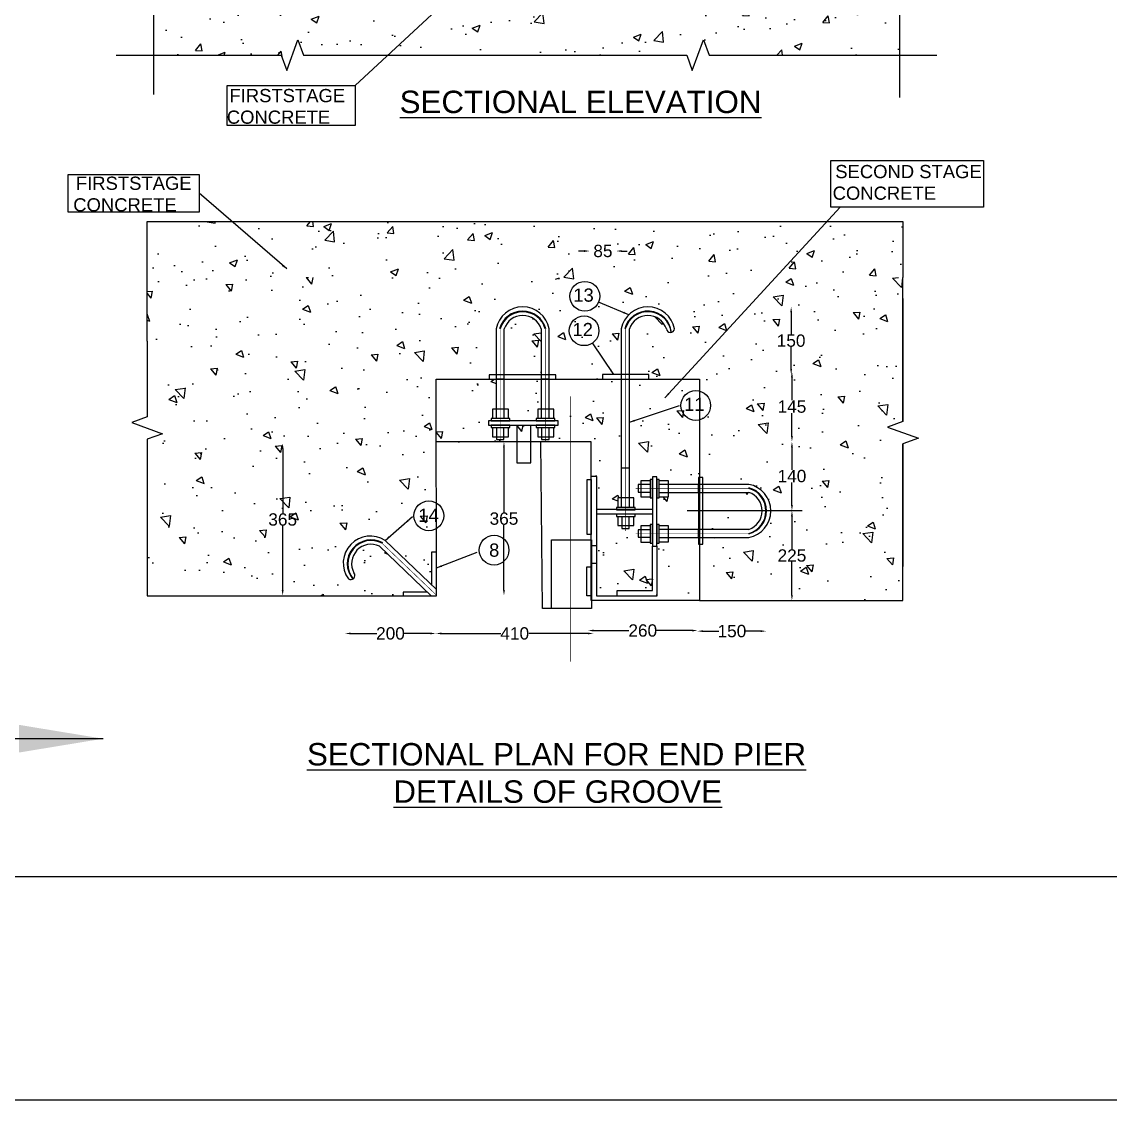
# Model space of a CAD drawing. Header units: metres. Extents: x 9074 to 14616, y 1632 to 4470.
# Drawn here: x 11086 to 12057, y 1632 to 2594 of the extents above; entities that cross this region are included whole.
import ezdxf

# ---------------------------------------------------------------- set-up
doc = ezdxf.new("R2010")
doc.units = ezdxf.units.M
doc.header["$MEASUREMENT"] = 0
doc.linetypes.add('ACAD_ISO02W100', pattern=[15, 12, -3])
doc.layers.add('DRAWING', color=7, linetype='Continuous')
doc.styles.get("Standard").update_dxf_attribs({"font": 'ARIAL_1.TTF'})
doc.dimstyles.get("Standard").update_dxf_attribs({"dimtxt": 11, "dimasz": 5, "dimexe": 0.18, "dimexo": 0.0625, "dimgap": 0.09, "dimtad": 0, "dimtih": 1, "dimtoh": 1, "dimdec": 0, "dimzin": 0, "dimdsep": 46, "dimtxsty": 'Standard', "dimcen": 0, "dimse1": 1, "dimse2": 1, "dimadec": 0, "dimazin": 0, "dimtfac": 1, "dimtdec": 0, "dimtofl": 0, "dimtmove": 0, "dimatfit": 3, "dimfxl": 0, "dimtolj": 1, "dimtzin": 0, "dimarcsym": 0})
picture_1 = doc.add_image_def('image1.jpg', size_in_pixel=(7220, 3698))
pattern_1 = [(310, (-907.65, 5216.82), (71.72602, 6.27521), [7.5, -82.5]), (5, (-907.65, 5216.82), (-13.87513, -75.2192), [6, -66]), (259.5486, (-901.675, 5217.345), (57.85094, -68.94395), [6.374, -70.1142]), (313.8158, (-907.65, 5196.82), (106.7241, 16.5519), [11.25, -123.75]), (263.3644, (-898.76, 5198.2), (93.4663, -97.4118), [9.561, -105.1713]), (8.8158, (-907.65, 5196.82), (93.4662, -97.4119), [9, -99]), (339, (-897.65, 5201.82), (59.6907, 40.2619), [7.5, -82.5]), (34, (-897.65, 5201.82), (24.33153, -72.515), [6, -66]), (288.5486, (-892.68, 5205.18), (84.02226, -32.25305), [6.374, -70.1142]), (322.5, (-907.652, 5216.822), (1.215986, -33.289385), [0, -65.2, 0, -67, 0, -66.25]), (352.5, (-907.652, 5216.822), (26.30695, -39.44117), [0, -38.2, 0, -63.7, 0, -25.25]), (32.5, (-929.952, 5216.822), (53.382244, 2.255487), [0, -25, 0, -78, 0, -103.5]), (42.5, (-939.95, 5216.82), (58.31862, -10.0105), [0, -32.5, 0, -51.8, 0, -73.5])]
pattern_2 = [(50, (0, 0), (71.72602, -6.2752), [7.5, -82.5]), (355, (0, 0), (-13.87513, 75.2192), [6, -66]), (100.4514, (5.98, -0.52), (57.85094, 68.94395), [6.374, -70.1142]), (46.1842, (0, 20), (106.7241, -16.5519), [11.25, -123.75]), (96.6356, (8.89, 18.62), (93.4663, 97.4118), [9.561, -105.1713]), (351.1842, (0, 20), (93.4662, 97.4119), [9, -99]), (21, (10, 15), (59.6907, -40.2619), [7.5, -82.5]), (326, (10, 15), (24.33153, 72.515), [6, -66]), (71.4514, (14.974, 11.645), (84.02226, 32.25305), [6.374, -70.1142]), (37.5, (0, 0), (1.215986, 33.289385), [0, -65.2, 0, -67, 0, -66.25]), (7.5, (0, 0), (26.30695, 39.44117), [0, -38.2, 0, -63.7, 0, -25.25]), (327.5, (-22.3, 0), (53.382244, -2.25549), [0, -25, 0, -78, 0, -103.5]), (317.5, (-32.3, 0), (58.31862, 10.0105), [0, -32.5, 0, -51.8, 0, -73.5])]

# ---------------------------------------------------------------- blocks, each defined once
blk = doc.blocks.new('*D50')
at = {"layer": 'Defpoints', "color": 0, "transparency": 16777216}
for p in [(11592.48, 2389.98), (11615.98, 2389.78), (11615.98, 2389.78)]:
    blk.add_point(p, dxfattribs=at)
at = {"layer": 'DRAWING', "color": 0, "lineweight": -2, "transparency": 16777216}
for p, q in [((11587.48, 2389.78), (11582.48, 2389.78)), ((11620.98, 2389.78), (11625.98, 2389.78))]:
    blk.add_line(p, q, dxfattribs=at)
at = {"layer": 'DRAWING', "color": 0, "transparency": 16777216}
for points in [[(11587.48, 2390.62), (11587.48, 2388.95), (11592.48, 2389.78)], [(11620.98, 2390.62), (11620.98, 2388.95), (11615.98, 2389.78)]]:
    blk.add_solid(points, dxfattribs=at)
at = {"layer": 'DRAWING', "color": 0, "transparency": 16777216, "insert": (11604.23, 2389.78), "char_height": 11, "attachment_point": 5}
blk.add_mtext('\\A1;85', dxfattribs=at)
blk = doc.blocks.new('*D51')
at = {"layer": 'Defpoints', "color": 0, "transparency": 16777216}
for p in [(11643.84, 2339.97), (11639.48, 2279.5), (11772.21, 2279.5)]:
    blk.add_point(p, dxfattribs=at)
at = {"layer": 'DRAWING', "color": 0, "lineweight": -2, "transparency": 16777216}
for p, q in [((11772.21, 2334.97), (11772.21, 2315.44)), ((11772.21, 2284.5), (11772.21, 2304.03))]:
    blk.add_line(p, q, dxfattribs=at)
at = {"layer": 'DRAWING', "color": 0, "transparency": 16777216}
for points in [[(11771.38, 2334.97), (11773.05, 2334.97), (11772.21, 2339.97)], [(11771.38, 2284.5), (11773.05, 2284.5), (11772.21, 2279.5)]]:
    blk.add_solid(points, dxfattribs=at)
at = {"layer": 'DRAWING', "color": 0, "transparency": 16777216, "insert": (11772.21, 2309.74), "char_height": 11, "attachment_point": 5}
blk.add_mtext('\\A1;150', dxfattribs=at)
blk = doc.blocks.new('*D52')
at = {"layer": 'Defpoints', "color": 0, "transparency": 16777216}
for p in [(11771.8, 2282), (11769.29, 2219.62), (11772.94, 2219.62)]:
    blk.add_point(p, dxfattribs=at)
at = {"layer": 'DRAWING', "color": 0, "lineweight": -2, "transparency": 16777216}
for p, q in [((11772.94, 2277), (11772.94, 2256.52)), ((11772.94, 2224.62), (11772.94, 2245.11))]:
    blk.add_line(p, q, dxfattribs=at)
at = {"layer": 'DRAWING', "color": 0, "transparency": 16777216}
for points in [[(11772.11, 2277), (11773.78, 2277), (11772.94, 2282)], [(11772.11, 2224.62), (11773.78, 2224.62), (11772.94, 2219.62)]]:
    blk.add_solid(points, dxfattribs=at)
at = {"layer": 'DRAWING', "color": 0, "transparency": 16777216, "insert": (11772.94, 2250.81), "char_height": 11, "attachment_point": 5}
blk.add_mtext('\\A1;145', dxfattribs=at)
blk = doc.blocks.new('*D53')
at = {"layer": 'Defpoints', "color": 0, "transparency": 16777216}
for p in [(11772.94, 2219.62), (11772.94, 2157.99), (11772.94, 2157.99)]:
    blk.add_point(p, dxfattribs=at)
at = {"layer": 'DRAWING', "color": 0, "lineweight": -2, "transparency": 16777216}
for p, q in [((11772.94, 2214.62), (11772.94, 2194.51)), ((11772.94, 2162.99), (11772.94, 2183.1))]:
    blk.add_line(p, q, dxfattribs=at)
at = {"layer": 'DRAWING', "color": 0, "transparency": 16777216}
for points in [[(11772.11, 2214.62), (11773.78, 2214.62), (11772.94, 2219.62)], [(11772.11, 2162.99), (11773.78, 2162.99), (11772.94, 2157.99)]]:
    blk.add_solid(points, dxfattribs=at)
at = {"layer": 'DRAWING', "color": 0, "transparency": 16777216, "insert": (11772.94, 2188.8), "char_height": 11, "attachment_point": 5}
blk.add_mtext('\\A1;140', dxfattribs=at)
blk = doc.blocks.new('*D54')
at = {"layer": 'Defpoints', "color": 0, "transparency": 16777216}
for p in [(11772.94, 2157.99), (11772.94, 2077.8), (11772.94, 2077.8)]:
    blk.add_point(p, dxfattribs=at)
at = {"layer": 'DRAWING', "color": 0, "lineweight": -2, "transparency": 16777216}
for p, q in [((11772.94, 2152.99), (11772.94, 2123.6)), ((11772.94, 2082.8), (11772.94, 2112.19))]:
    blk.add_line(p, q, dxfattribs=at)
at = {"layer": 'DRAWING', "color": 0, "transparency": 16777216}
for points in [[(11772.11, 2152.99), (11773.78, 2152.99), (11772.94, 2157.99)], [(11772.11, 2082.8), (11773.78, 2082.8), (11772.94, 2077.8)]]:
    blk.add_solid(points, dxfattribs=at)
at = {"layer": 'DRAWING', "color": 0, "transparency": 16777216, "insert": (11772.94, 2117.89), "char_height": 11, "attachment_point": 5}
blk.add_mtext('\\A1;225', dxfattribs=at)
blk = doc.blocks.new('*D55')
at = {"layer": 'Defpoints', "color": 0, "transparency": 16777216}
for p in [(11688.68, 2050.93), (11590.91, 2047.3), (11688.68, 2049.37)]:
    blk.add_point(p, dxfattribs=at)
at = {"layer": 'DRAWING', "color": 0, "lineweight": -2, "transparency": 16777216}
for p, q in [((11595.91, 2050.93), (11627.48, 2050.93)), ((11683.68, 2050.93), (11652.11, 2050.93))]:
    blk.add_line(p, q, dxfattribs=at)
at = {"layer": 'DRAWING', "color": 0, "transparency": 16777216}
for points in [[(11595.91, 2051.77), (11595.91, 2050.1), (11590.91, 2050.93)], [(11683.68, 2051.77), (11683.68, 2050.1), (11688.68, 2050.93)]]:
    blk.add_solid(points, dxfattribs=at)
at = {"layer": 'DRAWING', "color": 0, "transparency": 16777216, "insert": (11639.79, 2050.93), "char_height": 11, "attachment_point": 5}
blk.add_mtext('\\A1;260', dxfattribs=at)
blk = doc.blocks.new('*D56')
at = {"layer": 'Defpoints', "color": 0, "transparency": 16777216}
for p in [(11688.68, 2050.93), (11750.04, 2053.01), (11750.04, 2050.41)]:
    blk.add_point(p, dxfattribs=at)
at = {"layer": 'DRAWING', "color": 0, "lineweight": -2, "transparency": 16777216}
for p, q in [((11693.68, 2050.41), (11707.66, 2050.41)), ((11745.04, 2050.41), (11731.07, 2050.41))]:
    blk.add_line(p, q, dxfattribs=at)
at = {"layer": 'DRAWING', "color": 0, "transparency": 16777216}
for points in [[(11693.68, 2051.25), (11693.68, 2049.58), (11688.68, 2050.41)], [(11745.04, 2051.25), (11745.04, 2049.58), (11750.04, 2050.41)]]:
    blk.add_solid(points, dxfattribs=at)
at = {"layer": 'DRAWING', "color": 0, "transparency": 16777216, "insert": (11719.36, 2050.41), "char_height": 11, "attachment_point": 5}
blk.add_mtext('\\A1;150', dxfattribs=at)
blk = doc.blocks.new('*D57')
at = {"layer": 'Defpoints', "color": 0, "transparency": 16777216}
for p in [(11595.91, 2050.1), (11455.18, 2048.34), (11455.18, 2048.34)]:
    blk.add_point(p, dxfattribs=at)
at = {"layer": 'DRAWING', "color": 0, "lineweight": -2, "transparency": 16777216}
for p, q in [((11460.18, 2048.34), (11513.1, 2048.34)), ((11590.91, 2048.34), (11537.99, 2048.34))]:
    blk.add_line(p, q, dxfattribs=at)
at = {"layer": 'DRAWING', "color": 0, "transparency": 16777216}
for points in [[(11460.18, 2049.17), (11460.18, 2047.5), (11455.18, 2048.34)], [(11590.91, 2049.17), (11590.91, 2047.5), (11595.91, 2048.34)]]:
    blk.add_solid(points, dxfattribs=at)
at = {"layer": 'DRAWING', "color": 0, "transparency": 16777216, "insert": (11525.54, 2048.34), "char_height": 11, "attachment_point": 5}
blk.add_mtext('\\A1;410', dxfattribs=at)
blk = doc.blocks.new('*D58')
at = {"layer": 'Defpoints', "color": 0, "transparency": 16777216}
for p in [(11374.05, 2048.34), (11374.05, 2048.34), (11455.18, 2048.34)]:
    blk.add_point(p, dxfattribs=at)
at = {"layer": 'DRAWING', "color": 0, "lineweight": -2, "transparency": 16777216}
for p, q in [((11379.05, 2048.34), (11402.3, 2048.34)), ((11450.18, 2048.34), (11426.93, 2048.34))]:
    blk.add_line(p, q, dxfattribs=at)
at = {"layer": 'DRAWING', "color": 0, "transparency": 16777216}
for points in [[(11379.05, 2049.17), (11379.05, 2047.5), (11374.05, 2048.34)], [(11450.18, 2049.17), (11450.18, 2047.5), (11455.18, 2048.34)]]:
    blk.add_solid(points, dxfattribs=at)
at = {"layer": 'DRAWING', "color": 0, "transparency": 16777216, "insert": (11414.61, 2048.34), "char_height": 11, "attachment_point": 5}
blk.add_mtext('\\A1;200', dxfattribs=at)
blk = doc.blocks.new('*D59')
at = {"layer": 'Defpoints', "color": 0, "transparency": 16777216}
for p in [(11515.89, 2219.42), (11515.89, 2219.42), (11516, 2082.24)]:
    blk.add_point(p, dxfattribs=at)
at = {"layer": 'DRAWING', "color": 0, "lineweight": -2, "transparency": 16777216}
for p, q in [((11515.89, 2214.42), (11515.89, 2156.53)), ((11515.89, 2087.24), (11515.89, 2145.12))]:
    blk.add_line(p, q, dxfattribs=at)
at = {"layer": 'DRAWING', "color": 0, "transparency": 16777216}
for points in [[(11515.06, 2214.42), (11516.72, 2214.42), (11515.89, 2219.42)], [(11515.06, 2087.24), (11516.72, 2087.24), (11515.89, 2082.24)]]:
    blk.add_solid(points, dxfattribs=at)
at = {"layer": 'DRAWING', "color": 0, "transparency": 16777216, "insert": (11515.89, 2150.83), "char_height": 11, "attachment_point": 5}
blk.add_mtext('\\A1;365', dxfattribs=at)
blk = doc.blocks.new('*D60')
at = {"layer": 'Defpoints', "color": 0, "transparency": 16777216}
for p in [(11318.39, 2218.12), (11319.23, 2218.12), (11319.23, 2082)]:
    blk.add_point(p, dxfattribs=at)
at = {"layer": 'DRAWING', "color": 0, "lineweight": -2, "transparency": 16777216}
for p, q in [((11318.39, 2213.12), (11318.39, 2155.77)), ((11318.39, 2087), (11318.39, 2144.35))]:
    blk.add_line(p, q, dxfattribs=at)
at = {"layer": 'DRAWING', "color": 0, "transparency": 16777216}
for points in [[(11317.56, 2213.12), (11319.22, 2213.12), (11318.39, 2218.12)], [(11317.56, 2087), (11319.22, 2087), (11318.39, 2082)]]:
    blk.add_solid(points, dxfattribs=at)
at = {"layer": 'DRAWING', "color": 0, "transparency": 16777216, "insert": (11318.39, 2150.06), "char_height": 11, "attachment_point": 5}
blk.add_mtext('\\A1;365', dxfattribs=at)

msp = doc.modelspace()

# ---------------------------------------------------------------- hatches: boundary and pattern name
at = {"layer": 'DRAWING'}
h = msp.add_hatch(dxfattribs=at)
h.set_pattern_fill('AR-CONC', color=256, scale=10, style=0)
h.set_pattern_definition(pattern_2)
h.paths.add_polyline_path([(11543.61, 2703.55), (11537.36, 2703.55), (11537.36, 2707.44), (11543.61, 2707.44), (11543.61, 2707.79), (11486.05, 2707.79), (11486.05, 2798.24), (11203.21, 2798.24), (11203.21, 2673.81), (11189.47, 2668.81), (11216.94, 2658.81), (11203.21, 2653.81), (11203.21, 2564.63), (11317.04, 2564.63), (11322.04, 2550.89), (11332.04, 2578.36), (11337.04, 2564.63), (11508.94, 2564.63), (11678.99, 2564.63), (11683.99, 2550.89), (11693.99, 2578.36), (11698.99, 2564.63), (11869.03, 2564.63), (11869.03, 2652.61), (11882.77, 2657.61), (11855.3, 2667.61), (11869.03, 2672.61), (11869.03, 2798.24), (11647, 2798.24), (11647, 2707.79), (11590.96, 2707.79), (11590.96, 2707.44), (11596.89, 2707.44), (11596.89, 2703.55), (11590.96, 2703.55), (11590.96, 2662.69, -0.83115), (11543.61, 2662.69)])
h.paths.add_polyline_path([(11727.99, 2739.51), (11727.99, 2778.4), (11862.29, 2778.4), (11862.29, 2739.51)], flags=16)
h.paths.add_polyline_path([(11583.75, 2734.12), (11580.64, 2734.12), (11580.64, 2742.59), (11579.42, 2742.59), (11579.42, 2744.64), (11555.74, 2744.64), (11555.74, 2742.59), (11554.72, 2742.59), (11554.72, 2734.12), (11550.82, 2734.12), (11550.82, 2707.79), (11583.75, 2707.79)], flags=17)
h.paths.add_polyline_path([(11565.98, 2792.71), (11541.93, 2792.71), (11541.93, 2798.24), (11486.05, 2798.24), (11486.05, 2707.79), (11543.61, 2707.79), (11543.61, 2734.12), (11540.37, 2734.12), (11540.37, 2742.59), (11539.15, 2742.59), (11539.15, 2744.64), (11536.87, 2744.64), (11536.87, 2748.47), (11539.15, 2748.47), (11539.15, 2750.53), (11540.37, 2750.53), (11540.37, 2758.8), (11543.84, 2758.8), (11543.84, 2761.19), (11550.49, 2761.19), (11550.49, 2758.8), (11554.76, 2758.8), (11554.76, 2750.53), (11555.74, 2750.53), (11555.74, 2748.47), (11565.98, 2748.47)], flags=17)
h.paths.add_polyline_path([(11647, 2798.24), (11588.8, 2798.24), (11588.81, 2792.71), (11569.78, 2792.71), (11569.78, 2748.47), (11579.42, 2748.47), (11579.42, 2750.53), (11580.64, 2750.53), (11580.64, 2758.8), (11584.11, 2758.8), (11584.11, 2761.19), (11590.76, 2761.19), (11590.76, 2758.8), (11595.03, 2758.8), (11595.03, 2750.53), (11596, 2750.53), (11596, 2748.47), (11598.77, 2748.47), (11598.77, 2744.64), (11596.01, 2744.64), (11596.01, 2742.59), (11594.99, 2742.59), (11594.99, 2734.12), (11590.96, 2734.12), (11590.96, 2707.79), (11647, 2707.79)], flags=17)
h.paths.add_polyline_path([(11727.5, 2738.8), (11825.9, 2738.8), (11825.9, 2757.08), (11727.5, 2757.08)], flags=24)
h.paths.add_polyline_path([(11729.85, 2758.07), (11866.66, 2758.07), (11866.66, 2776.35), (11729.85, 2776.35)], flags=24)
h = msp.add_hatch(dxfattribs=at)
h.set_pattern_fill('AR-CONC', color=256, scale=10, style=0)
h.set_pattern_definition(pattern_2)
h.paths.add_polyline_path([(11872.07, 2416.01), (11869.04, 2416.01), (11197.46, 2416.01), (11197.46, 2362.6), (11872.07, 2366.25)])
h = msp.add_hatch(dxfattribs=at)
h.set_pattern_fill('AR-CONC', color=256, scale=10, style=0)
h.set_pattern_definition(pattern_1)
h.paths.add_polyline_path([(11508.92, 2279.35), (11502.67, 2279.35), (11502.67, 2275.44), (11455.45, 2275.44), (11455.58, 2121.08), (11451.63, 2121.08), (11451.63, 2091.45), (11409.76, 2131.43, 0.83115), (11377.01, 2097.13, 0.89326), (11382, 2102.35, -0.728068), (11404.77, 2126.21), (11447.71, 2085.21), (11425.79, 2085.21), (11425.79, 2082), (11197.46, 2082), (11197.46, 2366.25), (11872.07, 2366.25), (11872.07, 2077.8), (11690.56, 2077.8), (11690.56, 2128.11), (11693.51, 2128.11), (11693.51, 2134.05), (11734.43, 2134.05, 0.83115), (11734.43, 2181.47), (11693.51, 2181.47), (11693.51, 2187.73), (11690.56, 2187.73), (11690.56, 2275.44), (11645.27, 2275.44), (11645.27, 2279.5), (11627.87, 2279.5), (11627.87, 2320.27, -0.728068), (11660.85, 2320.27, 0.89326), (11668.08, 2320.27, 0.83115), (11620.65, 2320.27), (11620.65, 2279.5), (11603.98, 2279.5), (11603.98, 2275.44), (11562.29, 2275.44), (11562.29, 2279.35), (11556.35, 2279.35), (11556.35, 2320.27, 0.83115), (11508.92, 2320.27)])
h.paths.add_polyline_path([(11549.13, 2248.72), (11546.01, 2248.72), (11546.01, 2240.25), (11544.79, 2240.25), (11544.79, 2238.19), (11521.07, 2238.19), (11521.07, 2240.25), (11520.05, 2240.25), (11520.05, 2248.72), (11516.15, 2248.72), (11516.15, 2275.44), (11549.13, 2275.44)], flags=17)
h.paths.add_polyline_path([(11508.92, 2248.72), (11505.68, 2248.72), (11505.68, 2240.25), (11504.46, 2240.25), (11504.46, 2238.19), (11502.17, 2238.19), (11502.17, 2234.35), (11504.46, 2234.35), (11504.46, 2232.29), (11505.68, 2232.29), (11505.68, 2224.01), (11509.16, 2224.01), (11509.16, 2221.61), (11512.49, 2221.61), (11512.49, 2219.41), (11455.5, 2219.37), (11455.45, 2275.44), (11508.92, 2275.44)], flags=17)
h.paths.add_polyline_path([(11620.65, 2169.31), (11617.53, 2169.31), (11617.53, 2160.83), (11616.31, 2160.83), (11616.31, 2159.35), (11598.74, 2159.35), (11598.74, 2188.35), (11593.87, 2188.35), (11593.87, 2219.48), (11552.82, 2219.45), (11552.82, 2221.61), (11556.15, 2221.61), (11556.15, 2224.01), (11560.42, 2224.01), (11560.42, 2232.29), (11561.4, 2232.29), (11561.4, 2234.35), (11564.17, 2234.35), (11564.17, 2238.19), (11561.4, 2238.19), (11561.4, 2240.25), (11560.38, 2240.25), (11560.38, 2248.72), (11556.35, 2248.72), (11556.35, 2275.44), (11620.65, 2275.44)], flags=17)
h.paths.add_polyline_path([(11690.56, 2187.73), (11689.61, 2187.73), (11689.61, 2181.47), (11662.89, 2181.47), (11662.89, 2184.72), (11654.41, 2184.72), (11654.41, 2185.94), (11652.36, 2185.94), (11652.36, 2188.23), (11648.51, 2188.23), (11648.51, 2185.94), (11646.46, 2185.94), (11646.46, 2184.72), (11638.17, 2184.72), (11638.17, 2181.24), (11635.77, 2181.24), (11635.77, 2174.58), (11638.17, 2174.58), (11638.17, 2170.3), (11646.46, 2170.3), (11646.46, 2169.33), (11648.51, 2169.33), (11648.51, 2159.35), (11632.92, 2159.35), (11632.92, 2160.83), (11631.91, 2160.83), (11631.91, 2169.31), (11627.87, 2169.31), (11627.87, 2275.44), (11645.27, 2275.44), (11690.56, 2275.44)], flags=17)
h.paths.add_polyline_path([(11689.61, 2141.27), (11662.89, 2141.27), (11662.89, 2144.39), (11654.41, 2144.39), (11654.41, 2145.61), (11652.36, 2145.61), (11652.36, 2169.33), (11654.41, 2169.33), (11654.41, 2170.34), (11662.89, 2170.34), (11662.89, 2174.25), (11689.61, 2174.25)], flags=17)
h.paths.add_polyline_path([(11746.44, 2157.99), (11693.51, 2157.99), (11693.51, 2174.25), (11734.43, 2174.25, -0.321874)], flags=17)
h.paths.add_polyline_path([(11734.43, 2141.27), (11693.51, 2141.27), (11693.51, 2157.99), (11746.44, 2157.99, -0.329076)], flags=17)
h.paths.add_polyline_path([(11648.51, 2086.71), (11616.93, 2086.71), (11616.93, 2081.64), (11598.74, 2081.64), (11598.74, 2154.93), (11616.31, 2154.93), (11616.31, 2152.88), (11617.53, 2152.88), (11617.53, 2144.59), (11621.01, 2144.59), (11621.01, 2142.19), (11627.67, 2142.19), (11627.67, 2144.59), (11631.95, 2144.59), (11631.95, 2152.88), (11632.92, 2152.88), (11632.92, 2154.93), (11648.51, 2154.93), (11648.51, 2145.61), (11646.46, 2145.61), (11646.46, 2144.39), (11638.17, 2144.39), (11638.17, 2140.91), (11635.77, 2140.91), (11635.77, 2134.25), (11638.17, 2134.25), (11638.17, 2129.97), (11646.46, 2129.97), (11646.46, 2129), (11648.51, 2129), (11648.51, 2126.23)], flags=17)
h.paths.add_polyline_path([(11690.56, 2077.8), (11593.87, 2077.8), (11593.87, 2111.03), (11598.74, 2111.03), (11598.74, 2081.64), (11616.93, 2081.64), (11652.36, 2081.64), (11652.36, 2126.23), (11652.36, 2129), (11654.41, 2129), (11654.41, 2130.02), (11662.89, 2130.02), (11662.89, 2134.05), (11689.61, 2134.05), (11689.61, 2128.11), (11690.56, 2128.11)], flags=17)
h.paths.add_polyline_path([(11539.84, 2219.43), (11527.29, 2219.42), (11527.29, 2234.35), (11539.84, 2234.35)], flags=17)
for points in [[(11553.14, 2320.27), (11552.82, 2320.27, 0.758859), (11512.49, 2320.27), (11511.97, 2320.27, -0.771708)], [(11664.87, 2320.27), (11664.54, 2320.27, 0.758859), (11624.22, 2320.27), (11623.7, 2320.27, -0.771708)], [(11734.43, 2137.26), (11734.43, 2137.58, 0.758859), (11734.43, 2177.91), (11734.43, 2178.42, -0.771708)], [(11379.23, 2099.45), (11379.45, 2099.68, -0.758859), (11407.3, 2128.85), (11407.65, 2129.22, 0.771708)]]:
    msp.add_hatch(color=256, dxfattribs=at).paths.add_polyline_path(points)
h = msp.add_hatch(dxfattribs=at)
h.set_pattern_fill('AR-CONC', color=256, scale=10, style=0)
h.set_pattern_definition(pattern_1)
h.paths.add_polyline_path([(11516.15, 2279.35), (11549.13, 2279.35), (11549.13, 2320.27, 0.728068), (11516.15, 2320.27)])

# ---------------------------------------------------------------- linework, layer by layer
for p, q in [((11508.92, 2320.27), (11508.92, 2240.25)), ((11516.15, 2240.25), (11516.15, 2320.27)), ((11549.13, 2320.27), (11549.13, 2240.25)), ((11556.35, 2240.25), (11556.35, 2320.27)), ((11620.65, 2320.27), (11620.65, 2160.83)), ((11627.87, 2160.83), (11627.87, 2320.27)), ((11516.15, 2275.44), (11508.92, 2275.44)), ((11556.35, 2275.44), (11549.13, 2275.44)), ((11527.29, 2234.35), (11527.29, 2200.82)), ((11539.84, 2200.82), (11539.84, 2234.35)), ((11527.29, 2200.82), (11539.84, 2200.82)), ((11627.87, 2196.03), (11620.65, 2196.03)), ((11734.43, 2181.47), (11654.41, 2181.47)), ((11689.61, 2174.25), (11689.61, 2181.47)), ((11654.41, 2174.25), (11734.43, 2174.25)), ((11734.43, 2141.27), (11654.41, 2141.27)), ((11689.61, 2134.05), (11689.61, 2141.27)), ((11409.76, 2131.43), (11455.61, 2087.66)), ((11654.41, 2134.05), (11734.43, 2134.05)), ((11451.07, 2082), (11404.77, 2126.21))]:
    msp.add_line(p, q, dxfattribs=at)
for points in [[(10143.81, 4266.32), (13606.73, 4266.32), (13606.73, 1831.11), (10143.81, 1831.11)], [(11268.98, 2537.58), (11383.08, 2537.58), (11383.08, 2501.79), (11268.98, 2501.79)], [(11807.73, 2470.46), (11943.98, 2470.46), (11943.98, 2429.06), (11807.73, 2429.06)], [(11126.79, 2458.03), (11243.88, 2458.03), (11243.88, 2424.58), (11126.79, 2424.58)], [(11502.67, 2275.44), (11562.29, 2275.44), (11562.29, 2279.35), (11502.67, 2279.35)], [(11603.98, 2275.44), (11645.27, 2275.44), (11645.27, 2279.5), (11603.98, 2279.5)], [(11502.17, 2234.35), (11564.17, 2234.35), (11564.17, 2238.19), (11502.17, 2238.19)], [(11504.46, 2238.19), (11521.07, 2238.19), (11521.07, 2240.25), (11504.46, 2240.25)], [(11544.79, 2238.19), (11561.4, 2238.19), (11561.4, 2240.25), (11544.79, 2240.25)], [(11504.46, 2232.29), (11521.07, 2232.29), (11521.07, 2234.35), (11504.46, 2234.35)], [(11544.79, 2232.29), (11561.4, 2232.29), (11561.4, 2234.35), (11544.79, 2234.35)], [(11648.51, 2188.23), (11648.51, 2126.23), (11652.36, 2126.23), (11652.36, 2188.23)], [(11689.61, 2187.73), (11689.61, 2128.11), (11693.51, 2128.11), (11693.51, 2187.73)], [(11593.87, 2136.55), (11590.22, 2136.55), (11590.22, 2185.87), (11593.87, 2185.87)], [(11646.46, 2185.94), (11646.46, 2169.33), (11648.51, 2169.33), (11648.51, 2185.94)], [(11652.36, 2185.94), (11652.36, 2169.33), (11654.41, 2169.33), (11654.41, 2185.94)], [(11616.31, 2158.78), (11632.92, 2158.78), (11632.92, 2160.83), (11616.31, 2160.83)], [(11616.31, 2152.88), (11632.92, 2152.88), (11632.92, 2154.93), (11616.31, 2154.93)], [(11646.46, 2145.61), (11646.46, 2129), (11648.51, 2129), (11648.51, 2145.61)], [(11652.36, 2145.61), (11652.36, 2129), (11654.41, 2129), (11654.41, 2145.61)], [(11558.48, 2131.81), (11593.95, 2131.81), (11593.95, 2070.7), (11558.48, 2070.7)], [(11593.87, 2081.94), (11589.83, 2081.94), (11589.83, 2107.76), (11593.87, 2107.76)]]:
    msp.add_lwpolyline(points, close=True, dxfattribs=at)
at = {"layer": 'DRAWING', "linetype": 'Continuous'}
for points in [[(11203.21, 2798.24), (11203.21, 2673.81), (11189.47, 2668.81), (11216.94, 2658.81), (11203.21, 2653.81), (11203.21, 2529.38)], [(11869.03, 2798.24), (11869.03, 2672.61), (11855.3, 2667.61), (11882.77, 2657.61), (11869.03, 2652.61), (11869.03, 2526.97)], [(11169.83, 2564.63), (11317.04, 2564.63), (11322.04, 2550.89), (11332.04, 2578.36), (11337.04, 2564.63), (11508.94, 2564.63)], [(11475.57, 2564.63), (11678.99, 2564.63), (11683.99, 2550.89), (11693.99, 2578.36), (11698.99, 2564.63), (11902.41, 2564.63)], [(11872.07, 2347.32), (11872.07, 2237.67), (11858.33, 2232.67), (11885.8, 2222.67), (11872.07, 2217.67), (11872.07, 2108.01)], [(11197.46, 2309.19), (11197.46, 2241.69), (11183.72, 2236.69), (11211.19, 2226.69), (11197.46, 2221.69), (11197.46, 2144.31)]]:
    msp.add_lwpolyline(points, dxfattribs=at)
at = {"layer": 'DRAWING'}
for points in [[(11197.46, 2309.19), (11197.46, 2416.01), (11869.04, 2416.01), (11872.07, 2416.01), (11872.07, 2366.25)], [(11872.07, 2237.67), (11872.07, 2366.25)], [(11197.46, 2082), (11455.61, 2082), (11455.45, 2275.44)], [(11455.45, 2275.44), (11690.56, 2275.44)], [(11690.56, 2275.44), (11690.56, 2077.8), (11593.87, 2077.8), (11593.87, 2219.48), (11455.5, 2219.37)], [(11520.05, 2240.25), (11520.05, 2248.72), (11505.68, 2248.72), (11505.68, 2240.25)], [(11560.38, 2240.25), (11560.38, 2248.72), (11546.01, 2248.72), (11546.01, 2240.25)], [(11505.68, 2238.19), (11520.05, 2238.19)], [(11508.92, 2238.19), (11516.15, 2238.19)], [(11546.01, 2238.19), (11560.38, 2238.19)], [(11549.25, 2238.19), (11556.47, 2238.19)], [(11520.09, 2234.35), (11505.68, 2234.35)], [(11505.68, 2232.29), (11505.68, 2224.01), (11520.09, 2224.01), (11520.09, 2232.29)], [(11515.82, 2234.35), (11509.16, 2234.35)], [(11509.16, 2232.29), (11509.16, 2221.61), (11515.82, 2221.61), (11515.82, 2232.29)], [(11560.42, 2234.35), (11546.01, 2234.35)], [(11546.01, 2232.29), (11546.01, 2224.01), (11560.42, 2224.01), (11560.42, 2232.29)], [(11556.15, 2234.35), (11549.49, 2234.35)], [(11549.49, 2232.29), (11549.49, 2221.61), (11556.15, 2221.61), (11556.15, 2232.29)], [(11197.46, 2221.69), (11197.46, 2082)], [(11558.48, 2070.7), (11550.41, 2070.7), (11548.68, 2219.44)], [(11690.56, 2077.8), (11872.07, 2077.8), (11872.07, 2217.67)], [(11616.93, 2081.64), (11598.74, 2081.64), (11598.74, 2188.35), (11593.87, 2188.35)], [(11646.46, 2181.24), (11635.77, 2181.24), (11635.77, 2174.58), (11646.46, 2174.58)], [(11646.46, 2184.72), (11638.17, 2184.72), (11638.17, 2170.3), (11646.46, 2170.3)], [(11648.51, 2170.3), (11648.51, 2184.72)], [(11648.51, 2174.58), (11648.51, 2181.24)], [(11652.36, 2184.72), (11652.36, 2170.34)], [(11652.36, 2181.47), (11652.36, 2174.25)], [(11654.41, 2170.34), (11662.89, 2170.34), (11662.89, 2184.72), (11654.41, 2184.72)], [(11631.91, 2160.83), (11631.91, 2169.31), (11617.53, 2169.31), (11617.53, 2160.83)], [(11598.78, 2154.93), (11598.78, 2159.35), (11648.51, 2159.35)], [(11617.53, 2158.78), (11631.91, 2158.78)], [(11620.78, 2158.78), (11628, 2158.78)], [(11679.55, 2157.99), (11782.05, 2157.99)], [(11648.51, 2154.93), (11598.78, 2154.93)], [(11631.95, 2154.93), (11617.53, 2154.93)], [(11617.53, 2152.88), (11617.53, 2144.59), (11631.95, 2144.59), (11631.95, 2152.88)], [(11627.67, 2154.93), (11621.01, 2154.93)], [(11621.01, 2152.88), (11621.01, 2142.19), (11627.67, 2142.19), (11627.67, 2152.88)], [(11646.46, 2140.91), (11635.77, 2140.91), (11635.77, 2134.25), (11646.46, 2134.25)], [(11646.46, 2144.39), (11638.17, 2144.39), (11638.17, 2129.97), (11646.46, 2129.97)], [(11648.51, 2129.97), (11648.51, 2144.39)], [(11648.51, 2134.25), (11648.51, 2140.91)], [(11652.36, 2144.39), (11652.36, 2130.02)], [(11652.36, 2141.14), (11652.36, 2133.92)], [(11654.41, 2130.02), (11662.89, 2130.02), (11662.89, 2144.39), (11654.41, 2144.39)], [(11451.63, 2091.45), (11451.63, 2121.08), (11455.58, 2121.08)], [(11593.87, 2126.86), (11598.74, 2126.86)], [(11652.36, 2126.23), (11652.36, 2081.64), (11616.93, 2081.64), (11616.93, 2086.71), (11648.51, 2086.71), (11648.51, 2126.23)], [(11593.87, 2111.03), (11598.74, 2111.03)], [(11447.71, 2085.21), (11425.79, 2085.21), (11425.79, 2082)]]:
    msp.add_lwpolyline(points, dxfattribs=at)
at = {"layer": 'DRAWING', "linetype": 'ACAD_ISO02W100', "ltscale": 0.95, "const_width": 0.522}
for points in [[(11512.49, 2219.35), (11512.49, 2320.27)], [(11552.82, 2219.35), (11552.82, 2320.27)], [(11624.34, 2139.94), (11624.34, 2320.68)], [(11575.38, 2259.94), (11575.38, 2023.13)], [(11633.52, 2177.91), (11734.43, 2177.91)], [(11633.52, 2137.58), (11734.43, 2137.58)], [(11455.61, 2082.56), (11406.91, 2129.05)]]:
    msp.add_lwpolyline(points, dxfattribs=at)
at = {"layer": 'DRAWING'}
for centre in [(11588.11, 2349.36), (11587.41, 2318.59), (11687.06, 2251.89), (11448.86, 2153.4), (11507.07, 2122.75)]:
    msp.add_circle(centre, 13.29, dxfattribs=at)
for centre, radius, start, end in [((11532.64, 2315.86), 24.12, 10.53666, 169.46334), ((11532.56, 2314.87), 21.28, 14.6847, 165.3153), ((11532.65, 2314.63), 20.93, 15.61329, 164.38671), ((11532.64, 2314.94), 17.33, 17.88565, 162.11435), ((11644.36, 2315.86), 24.12, 10.53666, 169.46334), ((11644.28, 2314.87), 21.28, 6.20814, 165.3153), ((11644.38, 2314.63), 20.93, 6.79768, 164.38671), ((11644.36, 2314.94), 17.33, 17.88565, 162.11435), ((11664.47, 2320.67), 3.63, 186.45374, 353.54626), ((11730.02, 2157.76), 24.12, 280.53666, 79.46334), ((11729.04, 2157.84), 21.28, 284.6847, 75.3153), ((11728.8, 2157.74), 20.93, 285.61329, 74.38671), ((11729.11, 2157.76), 17.33, 287.88565, 72.11435), ((11396.58, 2111.23), 24.12, 56.86273, 215.7894), ((11397.34, 2110.61), 21.28, 61.01077, 220.11793), ((11397.45, 2110.38), 20.93, 61.93935, 219.52839), ((11397.24, 2110.6), 17.33, 64.21171, 208.44041), ((11379.21, 2100.02), 3.63, 232.7798, 39.87232)]:
    msp.add_arc(centre, radius, start, end, dxfattribs=at)

# ---------------------------------------------------------------- texts
for s, height, p in [('FIRSTSTAGE', 11.776, (11270.88, 2522.68)), ('CONCRETE', 11.776, (11268.53, 2503.41)), ('SECOND STAGE', 11.7755, (11811.63, 2454.83)), ('FIRSTSTAGE', 11.776, (11133.81, 2444.41)), ('CONCRETE', 11.776, (11809.27, 2435.56)), ('CONCRETE', 11.776, (11131.46, 2425.14)), ('13', 11.776, (11577.74, 2344.54)), ('12', 11.776, (11577.05, 2313.77)), ('11', 11.776, (11676.69, 2247.07)), ('14', 11.776, (11439.44, 2147.96)), ('8', 11.78, (11502.62, 2116.86))]:
    msp.add_text(s, height=height, dxfattribs=at).set_placement(p)
at = {"layer": 'DRAWING', "char_height": 20, "attachment_point": 1}
for s, insert, width in [('\\pi71.697;{\\LSECTIONAL ELEVATION}', (11351.12, 2532.93), 462.781), ('\\pi102.39;{\\LSECTIONAL PLAN FOR END PIER\\P\\pi179.49;DETAILS OF GROOVE}', (11237.69, 1950.51), 648.741)]:
    msp.add_mtext(s, dxfattribs=dict(at, insert=insert, width=width))

# ---------------------------------------------------------------- dimensions: what is measured, and where the dimension line sits
at = {"layer": 'DRAWING'}
for base, p1, p2, text, picture, middle in [((11615.98, 2389.78), (11592.48, 2389.98), (11615.98, 2389.78), '85', '*D50', (11604.23, 2389.78)), ((11374.05, 2048.34), (11455.18, 2048.34), (11374.05, 2048.34), '200', '*D58', (11414.61, 2048.34)), ((11455.18, 2048.34), (11595.91, 2050.1), (11455.18, 2048.34), '410', '*D57', (11525.54, 2048.34)), ((11688.68, 2050.93), (11590.91, 2047.3), (11688.68, 2049.37), '260', '*D55', (11639.79, 2050.93)), ((11750.04, 2050.41), (11688.68, 2050.93), (11750.04, 2053.01), '150', '*D56', (11719.36, 2050.41))]:
    dim = msp.add_linear_dim(base=base, p1=p1, p2=p2, text=text, dimstyle='Standard', dxfattribs=at)
    dim.commit()
    dim.dimension.update_dxf_attribs({"geometry": picture, "text_midpoint": middle})
for base, p1, p2, text, picture, middle in [((11772.21, 2279.5), (11643.84, 2339.97), (11639.48, 2279.5), '150', '*D51', (11772.21, 2309.74)), ((11772.94, 2219.62), (11771.8, 2282), (11769.29, 2219.62), '145', '*D52', (11772.94, 2250.81)), ((11318.39, 2218.12), (11319.23, 2082), (11319.23, 2218.12), '365', '*D60', (11318.39, 2150.06)), ((11515.89, 2219.42), (11516, 2082.24), (11515.89, 2219.42), '365', '*D59', (11515.89, 2150.83)), ((11772.94, 2157.99), (11772.94, 2219.62), (11772.94, 2157.99), '140', '*D53', (11772.94, 2188.8)), ((11772.94, 2077.8), (11772.94, 2157.99), (11772.94, 2077.8), '225', '*D54', (11772.94, 2117.89))]:
    dim = msp.add_linear_dim(base=base, p1=p1, p2=p2, angle=90, text=text, dimstyle='Standard', dxfattribs=at)
    dim.commit()
    dim.dimension.update_dxf_attribs({"geometry": picture, "text_midpoint": middle})

# ---------------------------------------------------------------- pictures from other files: only their frames are drawn
at = {"color": 2}
image = msp.add_image(picture_1, insert=(9073.62, 1631.61), size_in_units=(5542.11, 2838.6), dxfattribs=dict(at, fade=30))
image.dxf.flags = 7

# ---------------------------------------------------------------- leaders
at = {"layer": 'DRAWING'}
for points, override in [([(11463.41, 2612.05), (11383.08, 2537.58)], {"dimgap": 0.09, "dimtad": 0}), ([(11321.98, 2373.75), (11243.88, 2441.3)], {"dimgap": 0.09, "dimtad": 0}), ([(11659.61, 2258.77), (11815.91, 2429.06)], {"dimgap": 0.09, "dimtad": 0}), ([(11627.32, 2332.92), (11600.37, 2344.22)], {"dimgap": 0.09, "dimtad": 0}), ([(11613.84, 2279.5), (11594.79, 2307.73)], {"dimgap": 0.09, "dimtad": 0}), ([(11627.87, 2236.86), (11672.55, 2251.81)], {"dimgap": 0.09, "dimtad": 0}), ([(11409.76, 2131.43), (11434.12, 2152.62)], {"dimgap": 0.09, "dimtad": 0}), ([(11455.59, 2106.81), (11492.08, 2120.8)], {"dimgap": 0.09, "dimtad": 0}), ([(11158.15, 1954.39), (10925.9, 1954.39)], {"dimasz": 75, "dimgap": 0.09, "dimtad": 0})]:
    msp.add_leader(points, dimstyle='Standard', override=override, dxfattribs=at)

doc.saveas('drawing.dxf')
